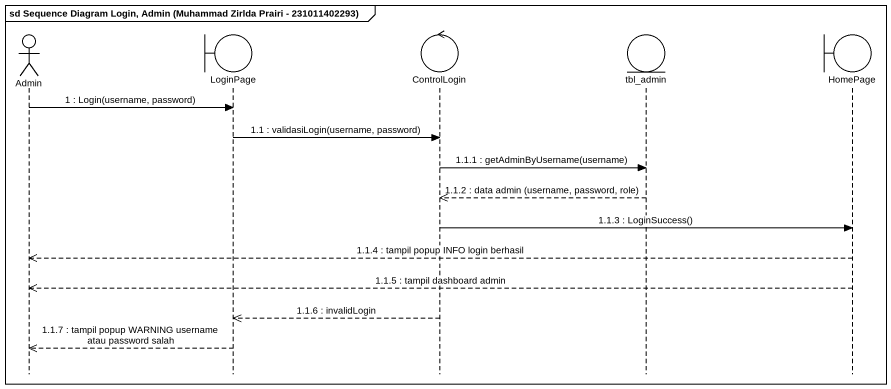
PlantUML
@startuml
mainframe sd Sequence Diagram Login, Admin (Muhammad Zirlda Prairi - 231011402293)
hide footbox
actor Admin
boundary LoginPage
control ControlLogin
entity tbl_admin
boundary HomePage

Admin -> LoginPage : 1 : Login(username, password)
LoginPage -> ControlLogin : 1.1 : validasiLogin(username, password)
ControlLogin -> tbl_admin : 1.1.1 : getAdminByUsername(username)
tbl_admin -->> ControlLogin : 1.1.2 : data admin (username, password, role)
ControlLogin -> HomePage : 1.1.3 : LoginSuccess()
HomePage -->> Admin : 1.1.4 : tampil popup INFO login berhasil
HomePage -->> Admin : 1.1.5 : tampil dashboard admin
ControlLogin -->> LoginPage : 1.1.6 : invalidLogin
LoginPage -->> Admin : 1.1.7 : tampil popup WARNING username atau password salah
@enduml
